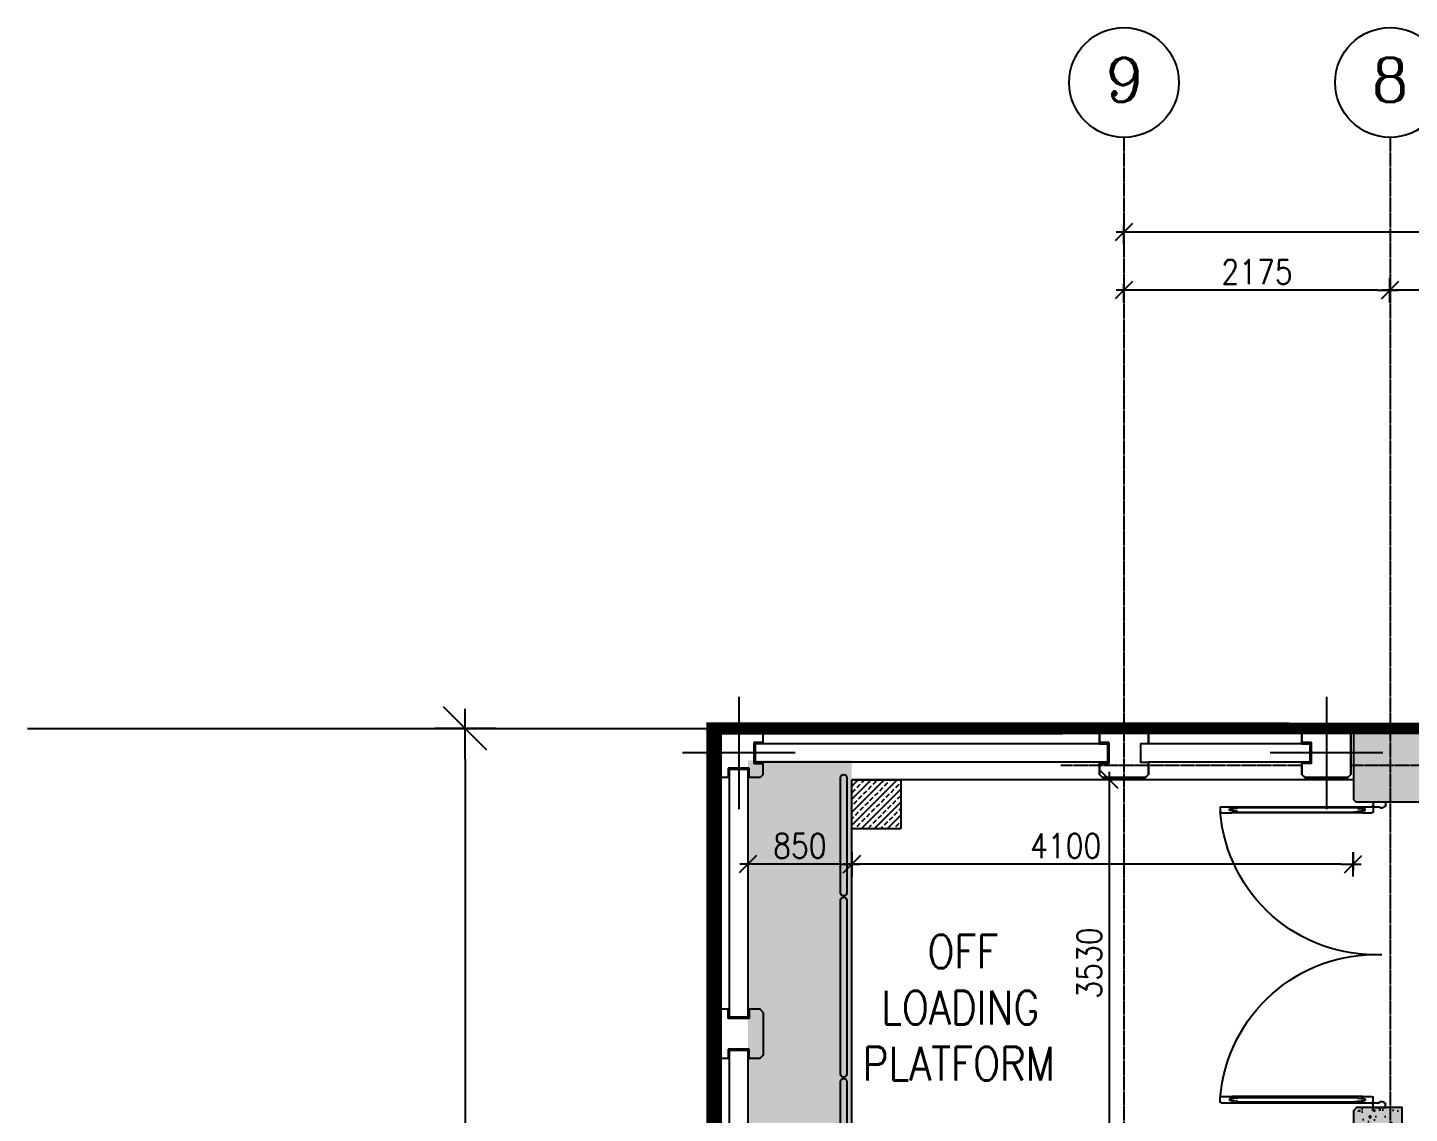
# Model space of a CAD drawing. Header units: metres. Extents: x 841183 to 1048542, y 259326 to 317714.
# Drawn here: x 915086 to 926381, y 308837 to 317714 of the extents above; entities that cross this region are included whole.
import ezdxf
from ezdxf.enums import TextEntityAlignment as Align

# ---------------------------------------------------------------- set-up
doc = ezdxf.new("R2010")
doc.units = ezdxf.units.M
doc.set_wipeout_variables(frame=1)
doc.header["$PDMODE"] = 34
for name, pattern in [('CENTER', [2, 1.25, -0.25, 0.25, -0.25]), ('DASHED2', [0.375, 0.25, -0.125]), ('HIDDEN', [0.375, 0.25, -0.125]), ('HIDDEN2', [0.1875, 0.125, -0.0625]), ('VILLA AXIS$0$CENTER', [2, 1.25, -0.25, 0.25, -0.25])]:
    doc.linetypes.add(name, pattern=pattern)
for name, color, linetype, transparency in [('A-AXIS DIMENSION', 252, 'Continuous', 0.6), ('A-AXIS MARKER', 253, 'Continuous', 0.6), ('A-AXIS TEXT', 252, 'Continuous', 0.6), ('A-DOOR', 252, 'Continuous', 0.6), ('A-HATCH SOLID', 253, 'Continuous', 0.6), ('A-REFLECT DOWN', 252, 'Continuous', 0.6), ('G-HATCH-COL-WALL', 253, 'Continuous', 0.6)]:
    doc.layers.add(name, color=color, linetype=linetype, transparency=transparency)
for name, color, linetype in [('A-AXIS LINE', 253, 'Continuous'), ('A-RAILING', 252, 'Continuous'), ('A-SECT-PATT', 9, 'Continuous'), ('A-STAIRS', 252, 'Continuous'), ('A-WALL', 4, 'Continuous'), ('A-WALL-1', 252, 'Continuous'), ('A-WALL-2', 252, 'Continuous'), ('F-PLOT LIMITS - Zoom', 1, 'Continuous'), ('G-COL', 252, 'Continuous'), ('G-GRID', 252, 'CENTER'), ('INTEC -LVL', 2, 'Continuous'), ('INTEC -TEXT4', 252, 'Continuous'), ('PAMCAD-PROJECTION', 7, 'Continuous'), ('PRE CAST WALL', 252, 'Continuous'), ('REVISION-CLOUD', 9, 'Continuous'), ('TIP - BEAM-CONC', 6, 'Continuous')]:
    doc.layers.add(name, color=color, linetype=linetype)
doc.styles.add('romans', font='romans.shx', dxfattribs={"width": 0.85})
doc.styles.add('VILLA AXIS$0$U SHAPE AXIS$0$AXES$0$COMP', font='complex')
doc.dimstyles.new('DIM-100', dxfattribs={"dimtxt": 200, "dimasz": 100, "dimexe": 50, "dimexo": 75, "dimgap": 50, "dimtad": 1, "dimdec": 0, "dimrnd": 5, "dimzin": 9, "dimdsep": 46, "dimtxsty": 'romans', "dimblk1": 'D-oblique', "dimblk2": 'D-oblique', "dimsah": 1, "dimcen": 100, "dimdle": 100, "dimclrd": 256, "dimclre": 256, "dimclrt": 131, "dimadec": 0, "dimazin": 0, "dimtfac": 1, "dimtdec": 0, "dimtofl": 0, "dimtmove": 2, "dimatfit": 3, "dimldrblk": 'OBLIQUE', "dimfxl": 100, "dimfxlon": 1, "dimtfillclr": 256, "dimtolj": 1, "dimtzin": 0, "dimarcsym": 0})

# ---------------------------------------------------------------- blocks, each defined once
blk = doc.blocks.new('D-oblique')
for p, q in [((0, -1), (0, 1)), ((-0.707, -0.707), (0.707, 0.707)), ((-1, 0), (0.647, 0))]:
    blk.add_line(p, q)
blk = doc.blocks.new('*D284')
at = {"layer": 'A-AXIS DIMENSION', "lineweight": -2, "transparency": 16777216}
for p, q in [((-45335, 300), (-45635, 300)), ((-45435, 50), (-45435, -49450)), ((-45335, -49700), (-45635, -49700))]:
    blk.add_line(p, q, dxfattribs=at)
at = {"layer": 'Defpoints', "color": 0, "transparency": 16777216}
for p in [(-44732, 300), (-45435, -49700), (-44732, -49700)]:
    blk.add_point(p, dxfattribs=at)
at = {"layer": 'A-AXIS DIMENSION', "lineweight": -2, "transparency": 16777216, "xscale": 250, "yscale": 250, "zscale": 250}
for p, rotation in [((-45435, 300), 90), ((-45435, -49700), 270)]:
    blk.add_blockref('D-oblique', p, dxfattribs=dict(at, rotation=rotation))
at = {"layer": 'A-AXIS DIMENSION', "color": 252, "transparency": 16777216, "insert": (-45735, -24700), "char_height": 500, "attachment_point": 5, "rotation": 90, "style": 'romans'}
blk.add_mtext('\\A1;50000', dxfattribs=at)
blk = doc.blocks.new('_OBLIQUE')
at = {"color": 0, "linetype": 'ByBlock'}
blk.add_line((-0.5, -0.5), (0.5, 0.5), dxfattribs=at)
blk = doc.blocks.new('A$C56b1935b')
at = {"color": 252}
for p, q in [((-420, -25, 0), (-395, 0, 0)), ((-420, -25, 0), (-395, 0, 0)), ((-395, 0, 0), (-45, 0, 0)), ((-395, 0, 0), (-45, 0, 0)), ((-45, 0, 0), (-20, -25, 0)), ((-45, 0, 0), (-20, -25, 0)), ((-420, -115, 0), (-420, -25, 0)), ((-420, -115, 0), (-420, -25, 0)), ((-20, -25, 0), (-20, -115, 0)), ((-20, -25, 0), (-20, -115, 0)), ((-345, -115, 0), (-420, -115, 0)), ((-345, -115, 0), (-420, -115, 0)), ((-345, -285, 0), (-345, -115, 0)), ((-345, -285, 0), (-345, -115, 0)), ((-20, -115, 0), (-20, -115, 0)), ((-20, -115, 0), (-20, -285, 0)), ((-20, -115, 0), (-20, -115, 0)), ((-20, -115, 0), (-20, -285, 0)), ((-420, -375, 0), (-420, -285, 0)), ((-420, -285, 0), (-345, -285, 0)), ((-420, -375, 0), (-420, -285, 0)), ((-420, -285, 0), (-345, -285, 0)), ((-20, -285, 0), (-20, -285, 0)), ((-20, -285, 0), (-20, -375, 0)), ((-20, -285, 0), (-20, -285, 0)), ((-20, -285, 0), (-20, -375, 0)), ((-395, -400, 0), (-420, -375, 0)), ((-395, -400, 0), (-420, -375, 0)), ((-45, -400, 0), (-395, -400, 0)), ((-45, -400, 0), (-395, -400, 0)), ((-20, -375, 0), (-45, -400, 0)), ((-20, -375, 0), (-45, -400, 0))]:
    blk.add_line(p, q, dxfattribs=at)
at = {"layer": 'A-WALL', "color": 252}
for p, q in [((-4889, -125, 0), (-4889, -275, 0)), ((-2010, -125, 0), (-4889, -125, 0)), ((-1875, -125, 0), (-1875, -125, 0)), ((-355, -125, 0), (-1675, -125, 0)), ((-2010, -275, 0), (-4889, -275, 0)), ((-1875, -275, 0), (-1875, -275, 0)), ((-355, -275, 0), (-1675, -275, 0))]:
    blk.add_line(p, q, dxfattribs=at)
at = {"layer": 'A-WALL-1', "color": 252}
for p, q in [((-5224, -25, 0), (-5199, 0, 0)), ((-5199, 0, 0), (-4849, 0, 0)), ((-4824, -25, 0), (-4849, 0, 0)), ((-4849, 0, 0), (-4824, -25, 0)), ((-5224, -375, 0), (-5224, -25, 0)), ((-4824, -115, 0), (-4824, -25, 0)), ((-4899, -115, 0), (-4899, -285, 0)), ((-4824, -115, 0), (-4899, -115, 0)), ((-5109, -325, 0), (-5109, -400, 0)), ((-4939, -325, 0), (-5109, -325, 0)), ((-4939, -400, 0), (-4939, -325, 0)), ((-4899, -285, 0), (-4824, -285, 0)), ((-4824, -375, 0), (-4824, -285, 0)), ((-5199, -400, 0), (-5224, -375, 0)), ((-5109, -400, 0), (-5199, -400, 0)), ((-4849, -400, 0), (-4939, -400, 0)), ((-4824, -375, 0), (-4849, -400, 0)), ((-5199, -2296, 0), (-5224, -2321, 0)), ((-5224, -2321, 0), (-5224, -2671, 0)), ((-5109, -2296, 0), (-5199, -2296, 0)), ((-5109, -2371, 0), (-5109, -2296, 0)), ((-4939, -2371, 0), (-5109, -2371, 0)), ((-4849, -2296, 0), (-4939, -2296, 0)), ((-4939, -2296, 0), (-4939, -2371, 0)), ((-4824, -2321, 0), (-4849, -2296, 0)), ((-4824, -2321, 0), (-4824, -2671, 0)), ((-5224, -2671, 0), (-5199, -2696, 0)), ((-5199, -2696, 0), (-5109, -2696, 0)), ((-4939, -2621, 0), (-5109, -2621, 0)), ((-5109, -2621, 0), (-5109, -2696, 0)), ((-4939, -2696, 0), (-4939, -2621, 0)), ((-4939, -2696, 0), (-4849, -2696, 0)), ((-4849, -2696, 0), (-4824, -2671, 0)), ((-4824, -2671, 0), (-4849, -2696, 0))]:
    blk.add_line(p, q, dxfattribs=at)
at = {"layer": 'G-GRID', "color": 252}
for p, q in [((-5024, 260, 0), (-5024, -660, 0)), ((-220, 260, 0), (-220, -660, 0)), ((-220, 260, 0), (-220, -660, 0)), ((-4564, -200, 0), (-5484, -200, 0)), ((240, -200, 0), (-680, -200, 0)), ((240, -200, 0), (-680, -200, 0))]:
    blk.add_line(p, q, dxfattribs=at)
at = {"layer": 'G-HATCH-COL-WALL', "color": 252}
for p, q in [((-2075, -25, 0), (-2050, 0, 0)), ((-2050, 0, 0), (-1700, 0, 0)), ((-1700, 0, 0), (-1675, -25, 0)), ((-2075, -115, 0), (-2075, -25, 0)), ((-1675, -25, 0), (-1675, -115, 0)), ((-2000, -115, 0), (-2075, -115, 0)), ((-2000, -285, 0), (-2000, -115, 0)), ((-1675, -115, 0), (-1675, -115, 0)), ((-1675, -115, 0), (-1675, -125, 0)), ((-2075, -375, 0), (-2075, -285, 0)), ((-2075, -285, 0), (-2000, -285, 0)), ((-1675, -275, 0), (-1675, -285, 0)), ((-1675, -285, 0), (-1675, -285, 0)), ((-1675, -285, 0), (-1675, -375, 0)), ((-2050, -400, 0), (-2075, -375, 0)), ((-1700, -400, 0), (-2050, -400, 0)), ((-1675, -375, 0), (-1700, -400, 0))]:
    blk.add_line(p, q, dxfattribs=at)
at = {"layer": 'PRE CAST WALL', "color": 252}
for p, q in [((-2050, 0, 0), (-2075, -25, 0)), ((-1700, 0, 0), (-2050, 0, 0)), ((-1675, -25, 0), (-1700, 0, 0)), ((-395, 0, 0), (-420, -25, 0)), ((-395, 0, 0), (-420, -25, 0)), ((-45, 0, 0), (-395, 0, 0)), ((-45, 0, 0), (-395, 0, 0)), ((-20, -25, 0), (-45, 0, 0)), ((-20, -25, 0), (-45, 0, 0)), ((-2075, -25, 0), (-2075, -115, 0)), ((-1675, -125, 0), (-1675, -25, 0)), ((-420, -25, 0), (-420, -115, 0)), ((-420, -25, 0), (-420, -115, 0)), ((-20, -375, 0), (-20, -25, 0)), ((-20, -375, 0), (-20, -25, 0)), ((-2075, -115, 0), (-2000, -115, 0)), ((-2075, -125, 0), (-2010, -125, 0)), ((-2010, -125, 0), (-2010, -275, 0)), ((-2000, -115, 0), (-2000, -285, 0)), ((-1675, -125, 0), (-1740, -125, 0)), ((-1740, -125, 0), (-1740, -275, 0)), ((-420, -115, 0), (-345, -115, 0)), ((-420, -115, 0), (-345, -115, 0)), ((-420, -125, 0), (-355, -125, 0)), ((-420, -125, 0), (-355, -125, 0)), ((-355, -125, 0), (-355, -275, 0)), ((-355, -125, 0), (-355, -275, 0)), ((-345, -115, 0), (-345, -285, 0)), ((-345, -115, 0), (-345, -285, 0)), ((-5099, -2361, 0), (-5099, -334, 0)), ((-5099, -334, 0), (-4949, -334, 0)), ((-4949, -334, 0), (-4949, -2361, 0)), ((-2010, -275, 0), (-2075, -275, 0)), ((-2000, -285, 0), (-2075, -285, 0)), ((-2075, -285, 0), (-2075, -375, 0)), ((-1740, -275, 0), (-1675, -275, 0)), ((-1675, -375, 0), (-1675, -275, 0)), ((-355, -275, 0), (-420, -275, 0)), ((-355, -275, 0), (-420, -275, 0)), ((-345, -285, 0), (-420, -285, 0)), ((-420, -285, 0), (-420, -375, 0)), ((-345, -285, 0), (-420, -285, 0)), ((-420, -285, 0), (-420, -375, 0)), ((-2075, -375, 0), (-2050, -400, 0)), ((-2050, -400, 0), (-1700, -400, 0)), ((-1700, -400, 0), (-1675, -375, 0)), ((-420, -375, 0), (-395, -400, 0)), ((-420, -375, 0), (-395, -400, 0)), ((-395, -400, 0), (-45, -400, 0)), ((-395, -400, 0), (-45, -400, 0)), ((-45, -400, 0), (-20, -375, 0)), ((-45, -400, 0), (-20, -375, 0)), ((-4949, -2361, 0), (-5099, -2361, 0)), ((-5099, -4662, 0), (-5099, -2630, 0)), ((-5099, -2630, 0), (-4949, -2630, 0)), ((-4949, -2630, 0), (-4949, -4662, 0))]:
    blk.add_line(p, q, dxfattribs=at)
blk = doc.blocks.new('VILLA AXIS$0$U SHAPE AXIS$0$AXES$0$AXIS-MARK')
at = {"layer": 'A-AXIS MARKER'}
blk.add_circle((0, 0.5), 0.5, dxfattribs=at)
at = {"layer": 'A-AXIS TEXT', "color": 8, "style": 'VILLA AXIS$0$U SHAPE AXIS$0$AXES$0$COMP'}
blk.add_attdef('1', text='', height=0.4, dxfattribs=at).set_placement((0, 0.5), align=Align.MIDDLE)
blk = doc.blocks.new('*D478')
at = {"layer": 'A-AXIS DIMENSION', "lineweight": -2, "transparency": 16777216}
for p, q in [((-38076, 3508), (-38076, 3658)), ((-34175, 3508), (-34175, 3658)), ((-34275, 3608), (-37976, 3608))]:
    blk.add_line(p, q, dxfattribs=at)
at = {"layer": 'Defpoints', "color": 0, "transparency": 16777216}
for p in [(-38076, 3608), (-34175, 3161), (-38076, 3046, 6)]:
    blk.add_point(p, dxfattribs=at)
at = {"layer": 'A-AXIS DIMENSION', "lineweight": -2, "transparency": 16777216, "xscale": 100, "yscale": 100, "zscale": 100, "rotation": 180}
blk.add_blockref('D-oblique', (-38076, 3608), dxfattribs=at)
at = {"layer": 'A-AXIS DIMENSION', "lineweight": -2, "transparency": 16777216, "xscale": 100, "yscale": 100, "zscale": 100}
blk.add_blockref('D-oblique', (-34175, 3608), dxfattribs=at)
at = {"layer": 'A-AXIS DIMENSION', "color": 252, "transparency": 16777216, "insert": (-36125, 3758), "char_height": 200, "attachment_point": 5, "style": 'romans'}
blk.add_mtext('\\A1;3900', dxfattribs=at)
blk = doc.blocks.new('*D479')
at = {"layer": 'A-AXIS DIMENSION', "lineweight": -2, "transparency": 16777216}
for p, q in [((-40251, 3508), (-40251, 3658)), ((-38076, 3508), (-38076, 3658)), ((-38176, 3608), (-40151, 3608))]:
    blk.add_line(p, q, dxfattribs=at)
at = {"layer": 'Defpoints', "color": 0, "transparency": 16777216}
for p in [(-40251, 3608), (-38076, 3161), (-40251, 3043, 11)]:
    blk.add_point(p, dxfattribs=at)
at = {"layer": 'A-AXIS DIMENSION', "lineweight": -2, "transparency": 16777216, "xscale": 100, "yscale": 100, "zscale": 100, "rotation": 180}
blk.add_blockref('D-oblique', (-40251, 3608), dxfattribs=at)
at = {"layer": 'A-AXIS DIMENSION', "lineweight": -2, "transparency": 16777216, "xscale": 100, "yscale": 100, "zscale": 100}
blk.add_blockref('D-oblique', (-38076, 3608), dxfattribs=at)
at = {"layer": 'A-AXIS DIMENSION', "color": 252, "transparency": 16777216, "insert": (-39163, 3758), "char_height": 200, "attachment_point": 5, "style": 'romans'}
blk.add_mtext('\\A1;2175', dxfattribs=at)
blk = doc.blocks.new('*D487')
at = {"layer": 'A-AXIS DIMENSION', "lineweight": -2, "transparency": 16777216}
for p, q in [((-40251, 3984), (-40251, 4133)), ((-300, 4083), (-40151, 4083)), ((-200, 3984), (-200, 4133))]:
    blk.add_line(p, q, dxfattribs=at)
at = {"layer": 'Defpoints', "color": 0, "transparency": 16777216}
for p in [(-40251, 4083), (-200, 3653, -55), (-40251, 3331, -53)]:
    blk.add_point(p, dxfattribs=at)
at = {"layer": 'A-AXIS DIMENSION', "lineweight": -2, "transparency": 16777216, "xscale": 100, "yscale": 100, "zscale": 100, "rotation": 180}
blk.add_blockref('D-oblique', (-40251, 4083), dxfattribs=at)
at = {"layer": 'A-AXIS DIMENSION', "lineweight": -2, "transparency": 16777216, "xscale": 100, "yscale": 100, "zscale": 100}
blk.add_blockref('D-oblique', (-200, 4083), dxfattribs=at)
at = {"layer": 'A-AXIS DIMENSION', "color": 252, "transparency": 16777216, "insert": (-21011, 4233), "char_height": 200, "attachment_point": 5, "style": 'romans'}
blk.add_mtext('\\A1;40050', dxfattribs=at)
blk = doc.blocks.new('DOOR(200-2)')
for p, q in [((0.04, 1.34), (0.04, 1.255)), ((0.04, 1.255), (0.04, 0.185)), ((0.043, 1.255), (0.04, 1.255)), ((0.05, 1.35), (0.08, 1.35)), ((0.054, 1.214), (0.058, 1.265)), ((0.056, 1.246), (0.058, 1.275)), ((0.072, 1.275), (0.058, 1.275)), ((0.072, 1.265), (0.058, 1.265)), ((0.074, 1.246), (0.072, 1.275)), ((0.076, 1.214), (0.072, 1.265)), ((0.087, 1.255), (0.09, 1.255)), ((0.09, 1.34), (0.09, 1.255)), ((0.09, 0.185), (0.09, 1.255)), ((2.41, 1.34), (2.41, 1.255)), ((2.41, 0.185), (2.41, 1.255)), ((2.413, 1.255), (2.41, 1.255)), ((2.45, 1.35), (2.42, 1.35)), ((2.424, 1.214), (2.428, 1.265)), ((2.426, 1.246), (2.428, 1.275)), ((2.428, 1.275), (2.442, 1.275)), ((2.428, 1.265), (2.442, 1.265)), ((2.444, 1.246), (2.442, 1.275)), ((2.446, 1.214), (2.442, 1.265)), ((2.457, 1.255), (2.46, 1.255)), ((2.46, 1.34), (2.46, 1.255)), ((2.46, 1.255), (2.46, 0.185)), ((0.048, 1.207), (0.046, 1.207)), ((0.046, 1.207), (0.046, 0.233)), ((0.082, 1.207), (0.084, 1.207)), ((0.084, 1.207), (0.084, 0.233)), ((2.418, 1.207), (2.416, 1.207)), ((2.416, 1.207), (2.416, 0.233)), ((2.452, 1.207), (2.454, 1.207)), ((2.454, 1.207), (2.454, 0.233)), ((0.046, 0.233), (0.046, 0.259)), ((0.048, 0.233), (0.046, 0.233)), ((0.054, 0.227), (0.058, 0.175)), ((0.076, 0.227), (0.072, 0.175)), ((0.082, 0.233), (0.084, 0.233)), ((0.084, 0.233), (0.084, 0.259)), ((2.416, 0.233), (2.416, 0.259)), ((2.418, 0.233), (2.416, 0.233)), ((2.424, 0.227), (2.428, 0.175)), ((2.446, 0.227), (2.442, 0.175)), ((2.452, 0.233), (2.454, 0.233)), ((2.454, 0.233), (2.454, 0.259)), ((0.043, 0.185), (0.04, 0.185)), ((0.04, 0.185), (0.04, 0.11)), ((0.056, 0.195), (0.058, 0.165)), ((0.072, 0.175), (0.058, 0.175)), ((0.072, 0.165), (0.058, 0.165)), ((0.074, 0.195), (0.072, 0.165)), ((0.087, 0.185), (0.09, 0.185)), ((0.09, 0.185), (0.09, 0.11)), ((2.413, 0.185), (2.41, 0.185)), ((2.41, 0.185), (2.41, 0.11)), ((2.426, 0.195), (2.428, 0.165)), ((2.428, 0.175), (2.442, 0.175)), ((2.428, 0.165), (2.442, 0.165)), ((2.444, 0.195), (2.442, 0.165)), ((2.457, 0.185), (2.46, 0.185)), ((2.46, 0.185), (2.46, 0.11)), ((0, 0.1), (0.03, 0.1)), ((0, 0.1), (0, 0)), ((0.027, 0.102), (0.027, 0.101)), ((0.028, 0.103), (0.036, 0.103)), ((0.028, 0.1), (0.037, 0.1)), ((0.033, 0.103), (0.035, 0.103)), ((0.036, 0.103), (0.035, 0.103)), ((0.037, 0.112), (0.037, 0.104)), ((0.037, 0.105), (0.037, 0.104)), ((0.042, 0.103), (0.037, 0.103)), ((0.037, 0.103), (0.037, 0.098)), ((0.038, 0.113), (0.039, 0.113)), ((0.04, 0.112), (0.04, 0.103)), ((0.04, 0.09), (0.04, 0.05)), ((0.04, 0.05), (0.04, 0.05)), ((0.04, 0.013), (0.04, 0.01)), ((0.05, 0.1), (0.08, 0.1)), ((0.05, 0.04), (0.05, 0.023)), ((2.45, 0.1), (2.42, 0.1)), ((2.45, 0.04), (2.45, 0.023)), ((2.458, 0.103), (2.463, 0.103)), ((2.46, 0.112), (2.46, 0.103)), ((2.46, 0.09), (2.46, 0.05)), ((2.46, 0.05), (2.46, 0.05)), ((2.46, 0.013), (2.46, 0.01)), ((2.462, 0.113), (2.461, 0.113)), ((2.463, 0.112), (2.463, 0.104)), ((2.463, 0.105), (2.463, 0.104)), ((2.463, 0.103), (2.463, 0.098)), ((2.472, 0.1), (2.463, 0.1)), ((2.472, 0.103), (2.464, 0.103)), ((2.464, 0.103), (2.465, 0.103)), ((2.467, 0.103), (2.465, 0.103)), ((2.5, 0.1), (2.47, 0.1)), ((2.473, 0.102), (2.473, 0.101)), ((2.5, 0.1), (2.5, 0)), ((0, 0), (0.03, 0)), ((2.5, 0), (2.47, 0))]:
    blk.add_line(p, q)
for centre, radius in [((0.037, 0.103), 0.00367), ((0.037, 0.103), 0.00201), ((2.463, 0.103), 0.00367), ((2.463, 0.103), 0.00201)]:
    blk.add_circle(centre, radius)
for centre, radius, start, end in [((0.05, 1.34), 0.01, 90, 180), ((0.053, 1.255), 0.01, 180, 286.6378), ((0.077, 1.255), 0.01, 253.3622, 0), ((0.08, 1.34), 0.01, 0, 90), ((-0.021, 0.082), 1.272, 357.6469, 85.4507), ((2.521, 0.082), 1.272, 94.5493, 182.3531), ((2.42, 1.34), 0.01, 90, 180), ((2.423, 1.255), 0.01, 180, 286.6378), ((2.447, 1.255), 0.01, 253.3622, 0), ((2.45, 1.34), 0.01, 360, 90), ((0.054, 1.207), 0.00659, 89.3814, 180.0004), ((0.076, 1.207), 0.00659, 359.9999, 90.6186), ((2.424, 1.207), 0.00659, 89.3814, 180.0001), ((2.446, 1.207), 0.00659, 359.9996, 90.6186), ((0.054, 0.233), 0.00659, 179.9996, 270.6186), ((0.076, 0.233), 0.00659, 269.3814, 0.0001), ((2.424, 0.233), 0.00659, 179.9999, 270.6186), ((2.446, 0.233), 0.00659, 269.3814, 0.0004), ((0.053, 0.185), 0.01, 73.3622, 180), ((0.077, 0.185), 0.01, 0, 106.6378), ((2.423, 0.185), 0.01, 73.3622, 180), ((2.447, 0.185), 0.01, 0, 106.6378), ((0.028, 0.102), 0.001, 90, 180), ((0.028, 0.101), 0.001, 180, 270), ((0.03, 0.09), 0.01, 0, 90), ((0.03, 0.01), 0.01, 270, 0), ((0.036, 0.104), 0.001, 270, 0), ((0.038, 0.112), 0.001, 90, 180), ((0.037, 0.103), 0.0025, 270, 0), ((0.039, 0.112), 0.001, 0, 90), ((0.05, 0.11), 0.01, 180, 270), ((0.04, 0.04), 0.01, 0, 90), ((0.04, 0.023), 0.01, 270, 0), ((0.08, 0.11), 0.01, 270, 0), ((2.42, 0.11), 0.01, 180, 270), ((2.45, 0.11), 0.01, 270, 0), ((2.46, 0.04), 0.01, 90, 180), ((2.46, 0.023), 0.01, 180, 270), ((2.461, 0.112), 0.001, 90, 180), ((2.463, 0.103), 0.0025, 180, 270), ((2.47, 0.09), 0.01, 90, 180), ((2.47, 0.01), 0.01, 180, 270), ((2.462, 0.112), 0.001, 0, 90), ((2.464, 0.104), 0.001, 180, 270), ((2.472, 0.102), 0.001, 0, 90), ((2.472, 0.101), 0.001, 270, 0)]:
    blk.add_arc(centre, radius, start, end)
blk = doc.blocks.new('*D453')
at = {"layer": 'A-AXIS DIMENSION', "lineweight": -2, "transparency": 16777216}
for p, q in [((-43325, -988), (-43325, -1135)), ((-42476, -988), (-42476, -1135)), ((-42576, -1085), (-43225, -1085))]:
    blk.add_line(p, q, dxfattribs=at)
at = {"layer": 'Defpoints', "color": 0, "transparency": 16777216}
for p in [(-43325, -799, -68), (-42476, -822, -68), (-43325, -1085)]:
    blk.add_point(p, dxfattribs=at)
at = {"layer": 'A-AXIS DIMENSION', "lineweight": -2, "transparency": 16777216, "xscale": 100, "yscale": 100, "zscale": 100, "rotation": 180}
blk.add_blockref('D-oblique', (-43325, -1085), dxfattribs=at)
at = {"layer": 'A-AXIS DIMENSION', "lineweight": -2, "transparency": 16777216, "xscale": 100, "yscale": 100, "zscale": 100}
blk.add_blockref('D-oblique', (-42476, -1085), dxfattribs=at)
at = {"layer": 'A-AXIS DIMENSION', "color": 252, "transparency": 16777216, "insert": (-42900, -935), "char_height": 200, "attachment_point": 5, "style": 'romans'}
blk.add_mtext('\\A1;850', dxfattribs=at)
blk = doc.blocks.new('*D467')
at = {"layer": 'A-AXIS DIMENSION', "lineweight": -2, "transparency": 16777216}
for p, q in [((-38376, -986), (-38376, -1135)), ((-42476, -1064), (-42476, -1035)), ((-38476, -1085), (-42376, -1085))]:
    blk.add_line(p, q, dxfattribs=at)
at = {"layer": 'Defpoints', "color": 0, "transparency": 16777216}
for p in [(-38376, -555, -68), (-42476, -1085, -68), (-42476, -1085)]:
    blk.add_point(p, dxfattribs=at)
at = {"layer": 'A-AXIS DIMENSION', "lineweight": -2, "transparency": 16777216, "xscale": 100, "yscale": 100, "zscale": 100, "rotation": 180}
blk.add_blockref('D-oblique', (-42476, -1085), dxfattribs=at)
at = {"layer": 'A-AXIS DIMENSION', "lineweight": -2, "transparency": 16777216, "xscale": 100, "yscale": 100, "zscale": 100}
blk.add_blockref('D-oblique', (-38376, -1085), dxfattribs=at)
at = {"layer": 'A-AXIS DIMENSION', "color": 252, "transparency": 16777216, "insert": (-40727, -935), "char_height": 200, "attachment_point": 5, "style": 'romans'}
blk.add_mtext('\\A1;4100', dxfattribs=at)
blk = doc.blocks.new('*D468')
at = {"layer": 'A-AXIS DIMENSION', "lineweight": -2, "transparency": 16777216}
for p, q in [((-40270, -395), (-40419, -395)), ((-40369, -3825), (-40369, -495)), ((-40272, -3925), (-40419, -3925))]:
    blk.add_line(p, q, dxfattribs=at)
at = {"layer": 'Defpoints', "color": 0, "transparency": 16777216}
for p in [(-40369, -395), (-39903, -395, -68), (-40051, -3925, -68)]:
    blk.add_point(p, dxfattribs=at)
at = {"layer": 'A-AXIS DIMENSION', "lineweight": -2, "transparency": 16777216, "xscale": 100, "yscale": 100, "zscale": 100}
for p, rotation in [((-40369, -395), 90), ((-40369, -3925), 270)]:
    blk.add_blockref('D-oblique', p, dxfattribs=dict(at, rotation=rotation))
at = {"layer": 'A-AXIS DIMENSION', "color": 252, "transparency": 16777216, "insert": (-40534, -1893), "char_height": 200, "attachment_point": 5, "rotation": 90, "style": 'romans'}
blk.add_mtext('\\A1;3530', dxfattribs=at)
blk = doc.blocks.new('StfGB')
at = {"layer": 'A-HATCH SOLID'}
blk.add_hatch(color=256, dxfattribs=at).paths.add_polyline_path([(-100, -187.5), (100, -187.5), (100, 187.5), (75, 212.5), (-75, 212.5), (-100, 187.5)])
at = {"layer": 'A-SECT-PATT'}
h = blk.add_hatch(dxfattribs=at)
h.set_pattern_fill('AR-CONC', color=8, style=0)
h.paths.add_polyline_path([(-100, -187.5), (100, -187.5), (100, 187.5), (75, 212.5), (-75, 212.5), (-100, 187.5)])
at = {"layer": 'A-WALL-2'}
blk.add_lwpolyline([(-100, -187.5), (100, -187.5), (100, 187.5), (75, 212.5), (-75, 212.5), (-100, 187.5)], close=True, dxfattribs=at)
blk = doc.blocks.new('COLUMN-C2')
at = {"layer": 'A-WALL-1', "color": 252}
for p, q in [((923039, 155447), (923064, 155472)), ((923039, 155447), (923039, 155357)), ((923064, 155472), (923154, 155472)), ((923154, 155472), (923154, 155397)), ((923324, 155472), (923414, 155472)), ((923324, 155397), (923324, 155472)), ((923414, 155472), (923439, 155447)), ((923439, 155447), (923439, 155097)), ((923114, 155357), (923039, 155357)), ((923114, 155187), (923114, 155357)), ((923154, 155397), (923324, 155397)), ((923039, 155187), (923114, 155187)), ((923039, 155187), (923039, 155097)), ((923039, 155097), (923064, 155072)), ((923064, 155072), (923039, 155097)), ((923439, 155097), (923414, 155072)), ((923414, 155072), (923064, 155072))]:
    blk.add_line(p, q, dxfattribs=at)
at = {"layer": 'G-GRID', "color": 252}
for p, q in [((923239, 154812, 0), (923239, 155732, 0)), ((922779, 155272, 0), (923699, 155272, 0))]:
    blk.add_line(p, q, dxfattribs=at)
blk = doc.blocks.new('COLUMN-C1')
at = {"layer": 'A-WALL-1', "color": 252}
for p, q in [((923039, 204444, -68), (923064, 204469, -68)), ((923039, 204444, -68), (923039, 204094, -68)), ((923064, 204469, -68), (923154, 204469, -68)), ((923154, 204469, -68), (923154, 204394, -68)), ((923324, 204394, -68), (923324, 204469, -68)), ((923324, 204469, -68), (923414, 204469, -68)), ((923414, 204469, -68), (923439, 204444, -68)), ((923439, 204444, -68), (923439, 204094, -68)), ((923154, 204394, -68), (923324, 204394, -68)), ((923064, 204069, -68), (923039, 204094, -68)), ((923039, 204094, -68), (923064, 204069, -68)), ((923154, 204069, -68), (923154, 204144, -68)), ((923154, 204144, -68), (923324, 204144, -68)), ((923324, 204144, -68), (923324, 204069, -68)), ((923439, 204094, -68), (923414, 204069, -68)), ((923154, 204069, -68), (923064, 204069, -68)), ((923414, 204069, -68), (923324, 204069, -68))]:
    blk.add_line(p, q, dxfattribs=at)
blk = doc.blocks.new('A$Caea4c824')
at = {"layer": 'A-WALL', "color": 252}
blk.add_line((595, 32725, -68), (595, 32575, -68), dxfattribs=at)
at = {"layer": 'A-WALL', "color": 252, "elevation": -68}
for points in [[(3474, 32725), (595, 32725)], [(3609, 32725), (3609, 32725)], [(3474, 32575), (595, 32575)], [(3609, 32575), (3609, 32575)]]:
    blk.add_lwpolyline(points, dxfattribs=at)
at = {"layer": 'A-WALL-1', "color": 252, "elevation": -68}
for points in [[(3809, 32725), (3809, 32825), (3784, 32850), (3434, 32850), (3409, 32825), (3409, 32735), (3484, 32735), (3484, 32565), (3409, 32565), (3409, 32475), (3434, 32450), (3784, 32450), (3809, 32475), (3809, 32575)], [(3409, 32725), (3474, 32725), (3474, 32575), (3409, 32575)], [(3809, 32725), (3744, 32725), (3744, 32575), (3809, 32575)], [(5064, 32725), (5129, 32725), (5129, 32575), (5064, 32575)]]:
    blk.add_lwpolyline(points, dxfattribs=at)
at = {"layer": 'G-HATCH-COL-WALL', "color": 252}
for p, q in [((3409, 32825, -68), (3434, 32850, -68)), ((3409, 32735, -68), (3409, 32825, -68)), ((3434, 32850, -68), (3784, 32850, -68)), ((3784, 32850, -68), (3809, 32825, -68)), ((3809, 32825, -68), (3809, 32735, -68)), ((3484, 32735, -68), (3409, 32735, -68)), ((3484, 32565, -68), (3484, 32735, -68)), ((3809, 32735, -68), (3809, 32735, -68)), ((3809, 32735, -68), (3809, 32725, -68)), ((3409, 32475, -68), (3409, 32565, -68)), ((3409, 32565, -68), (3484, 32565, -68)), ((3809, 32575, -68), (3809, 32565, -68)), ((3809, 32565, -68), (3809, 32565, -68)), ((3809, 32565, -68), (3809, 32475, -68)), ((3434, 32450, -68), (3409, 32475, -68)), ((3784, 32450, -68), (3434, 32450, -68)), ((3809, 32475, -68), (3784, 32450, -68))]:
    blk.add_line(p, q, dxfattribs=at)
at = {"layer": 'PRE CAST WALL', "color": 252, "elevation": -68}
for points in [[(385, 30489), (385, 32517), (535, 32517), (535, 30489)], [(385, 28188), (385, 30221), (535, 30221), (535, 28188)]]:
    blk.add_lwpolyline(points, close=True, dxfattribs=at)
at = {"layer": 'A-AXIS DIMENSION', "color": 252, "rotation": 180}
blk.add_blockref('COLUMN-C2', (923699, 187922, -68), dxfattribs=at)
at = {"layer": 'A-AXIS DIMENSION', "color": 252, "xscale": -1}
blk.add_blockref('COLUMN-C1', (923699, -173915), dxfattribs=at)
at = {"color": 252}
blk.add_wipeout([(5089, 32450), (5064, 32475), (5064, 32565), (5139, 32565), (5139, 32735), (5064, 32735), (5064, 32825), (5089, 32850), (5439, 32850), (5464, 32825), (5464, 32735), (5464, 32735), (5464, 32565), (5464, 32565), (5464, 32475), (5439, 32450)], dxfattribs=at).translate(0, 0, -68).dxf.layer = 'A-WALL-1'
at = {"layer": 'A-WALL-1', "color": 252, "elevation": -68}
blk.add_lwpolyline([(5089, 32850), (5064, 32825), (5064, 32735), (5139, 32735), (5139, 32565), (5064, 32565), (5064, 32475), (5089, 32450), (5439, 32450), (5464, 32475), (5464, 32825), (5439, 32850)], close=True, dxfattribs=at)
blk.add_lwpolyline([(5064, 32725), (5129, 32725), (5129, 32575), (5064, 32575)], dxfattribs=at)
at = {"layer": 'G-GRID', "color": 252}
for p, q in [((5264, 33110, -68), (5264, 32190, -68)), ((5724, 32650, -68), (4804, 32650, -68))]:
    blk.add_line(p, q, dxfattribs=at)
at = {"color": 252}
blk.add_wipeout([(5089, 32450), (5064, 32475), (5064, 32565), (5139, 32565), (5139, 32735), (5064, 32735), (5064, 32825), (5089, 32850), (5439, 32850), (5464, 32825), (5464, 32735), (5464, 32735), (5464, 32565), (5464, 32565), (5464, 32475), (5439, 32450)], dxfattribs=at).translate(0, 0, -68).dxf.layer = 'A-WALL-1'
at = {"layer": 'A-WALL', "color": 252, "elevation": -68}
for points in [[(5129, 32725), (3809, 32725)], [(5129, 32575), (3809, 32575)]]:
    blk.add_lwpolyline(points, dxfattribs=at)
at = {"layer": 'A-WALL-1', "color": 252, "elevation": -68}
blk.add_lwpolyline([(5089, 32850), (5064, 32825), (5064, 32735), (5139, 32735), (5139, 32565), (5064, 32565), (5064, 32475), (5089, 32450), (5439, 32450), (5464, 32475), (5464, 32825), (5439, 32850)], close=True, dxfattribs=at)
at = {"layer": 'G-GRID', "color": 252}
for p, q in [((5264, 33110, -68), (5264, 32190, -68)), ((5724, 32650, -68), (4804, 32650, -68))]:
    blk.add_line(p, q, dxfattribs=at)
blk = doc.blocks.new('A$C10b3fa2f')
at = {"layer": 'F-PLOT LIMITS - Zoom', "color": 252, "linetype": 'HIDDEN2', "ltscale": 2500, "elevation": 74}
blk.add_lwpolyline([(-43400, 300, 100, 75, 0), (6600, 300, 128.5, 128.5, 0), (6600.1, -49700, 128.5, 128.5, 0), (-43400, -49700, 128.5, 128.5, 0)], format="xyseb", close=True, dxfattribs=at)
at = {"layer": 'INTEC -LVL', "color": 252, "linetype": 'HIDDEN', "ltscale": 5}
blk.add_line((-49012.3, 300, 74), (-38175.6, 300, 6), dxfattribs=at)
at = {"layer": 'A-AXIS DIMENSION', "color": 252}
dim = blk.add_linear_dim(base=(-45434.8, -49700, 74), p1=(-44732, 300, 74), p2=(-44732, -49700, 74), angle=90, dimstyle='DIM-100', override={"dimtxt": 500, "dimasz": 250, "dimexe": 200, "dimexo": 200, "dimrnd": 100, "dimdle": 200, "dimclrt": 252}, dxfattribs=at)
dim.commit()
dim.dimension.update_dxf_attribs({"geometry": '*D284', "text_midpoint": (-45734.8, -24700, 74)})
blk.add_blockref('A$C56b1935b', (-38175.6, 300, 6), dxfattribs=at)
at = {"layer": 'A-REFLECT DOWN'}
h = blk.add_hatch(dxfattribs=at)
h.set_pattern_fill('AR-HBONE', color=256, scale=75, style=0)
h.set_pattern_definition([(45, (-872853.3, -501345.44), (0, 424.26407), [900, -300]), (135, (-872641.16, -501133.3), (3e-14, 424.26407), [900, -300])])
h.paths.add_polyline_path([(-40951.9, -7637.1), (-40445.1, -7637.1), (-40278.2, -7926.1), (-40445.1, -8215.1), (-40951.9, -8215.1), (-41118.8, -7926.1)])
edge = h.paths.add_edge_path()
edge.add_line((-40250.6, -6912.7), (-42275.6, -6912.7))
edge.add_line((-42275.6, -6912.7), (-42275.6, -105.8))
edge.add_line((-42275.6, -105.8), (-42275.6, 38.9))
edge.add_line((-42275.6, 38.9), (-43125, 38.9))
edge.add_line((-43125, 38.9), (-43125, -30517.1))
edge.add_line((-43125, -30517.1), (-43000, -30517.1))
edge.add_line((-43000, -30517.1), (-43000, -32386.1))
edge.add_line((-43000, -32386.1), (-6450, -32386.1))
edge.add_arc((-6450, -25886.1), 6500, 270, 360)
edge.add_line((50, -25886.1), (50, -22117.5))
edge.add_line((50, -22117.5), (-3025.4, -22117.5))
edge.add_line((-3025.4, -22117.5), (-3025.4, -31367.5))
edge.add_line((-3025.4, -31367.5), (-37875.6, -31367.3))
edge.add_line((-37875.6, -31367.3), (-37875.6, -22117.5))
edge.add_line((-37875.6, -22117.5), (-40250.6, -22117.5))
edge.add_line((-40250.6, -22117.5), (-40250.6, -6912.7))
blk = doc.blocks.new('A$Cef9c9996')
at = {"layer": 'A-REFLECT DOWN'}
h = blk.add_hatch(dxfattribs=at)
h.set_pattern_fill('AR-HBONE', color=256, scale=75, style=0)
h.set_pattern_definition([(45, (-873053.33, -501634.64), (0, 424.26407), [900, -300]), (135, (-872841.2, -501422.5), (3e-14, 424.26407), [900, -300])])
h.paths.add_polyline_path([(-41151.96082, -7926.32103), (-40645.1139, -7926.32103), (-40478.26212, -8215.31679), (-40645.1139, -8504.31255), (-41151.96082, -8504.31255), (-41318.8126, -8215.31679)])
edge = h.paths.add_edge_path()
edge.add_line((-40450.61533, -7201.94287), (-42475.61533, -7201.94287))
edge.add_line((-42475.61533, -7201.94287), (-42475.61533, -394.99875))
edge.add_line((-42475.61533, -394.99875), (-42475.61533, -250.33845))
edge.add_line((-42475.61533, -250.33845), (-43325.04045, -250.33845))
edge.add_line((-43325.04045, -250.33845), (-43325.03899, -30806.27827))
edge.add_line((-43325.03899, -30806.27827), (-43200.04115, -30806.27827))
edge.add_line((-43200.04115, -30806.27827), (-43200.04115, -32675.32518))
edge.add_line((-43200.04115, -32675.32518), (-6650.05266, -32675.32518))
edge.add_arc((-6650.05266, -26175.32518), 6500, 270, 360)
edge.add_line((-150.05266, -26175.32518), (-150.05266, -22406.69091))
edge.add_line((-150.05266, -22406.69091), (-3225.46308, -22406.69091))
edge.add_line((-3225.46308, -22406.69091), (-3225.46308, -31656.6906))
edge.add_line((-3225.46308, -31656.6906), (-38075.61537, -31656.47599))
edge.add_line((-38075.61537, -31656.47599), (-38075.61537, -22406.6906))
edge.add_line((-38075.61537, -22406.6906), (-40450.61533, -22406.6906))
edge.add_line((-40450.61533, -22406.6906), (-40450.61533, -7201.94287))
at = {"layer": 'G-HATCH-COL-WALL'}
h = blk.add_hatch(color=256, dxfattribs=at)
h.dxf.hatch_style = 1
h.paths.add_polyline_path([(-37775.61537, 25.00125), (-38375.61537, 25.00125), (-38375.61537, -554.99875), (-38355.61537, -574.99875), (-37795.61537, -574.99875), (-37775.61537, -554.99875)])
h = blk.add_hatch(dxfattribs=at)
h.set_pattern_fill('ANSI33', color=256, scale=300)
h.set_pattern_definition([(45, (-976503.666, -304264.904), (-53.0330086, 53.0330086), []), (45, (-976450.63, -304264.904), (-53.0330086, 53.0330086), [37.5, -18.75])])
h.paths.add_polyline_path([(-42075.61533, -394.99875), (-42475.61533, -394.99875), (-42475.61533, -594.99875), (-42075.61533, -594.99875)])
h.paths.add_polyline_path([(-42075.61533, -594.99875), (-42475.61533, -594.99875), (-42475.61533, -794.99875), (-42075.61533, -794.99875)])
at = {"layer": 'A-AXIS LINE', "linetype": 'VILLA AXIS$0$CENTER', "ltscale": 4}
for p, q in [((-40250.61533, 4858.12244, 0.00009), (-40250.61533, -22453.28214, 0.00009)), ((-38075.61537, 4858.12244, 0.00009), (-38075.61537, -22456.13794, -5.9642)), ((-40765.74437, -274.99875, 0.00005), (8014.64756, -274.99875, 113.58101))]:
    blk.add_line(p, q, dxfattribs=at)
at = {"layer": 'A-RAILING', "elevation": 18.04066}
for points in [[(-42566.45347, -1319.5414), (-42566.45347, -375.78956, -0.9997598187), (-42516.45347, -375.77755), (-42516.45347, -1319.5414, -1.0000000001)], [(-42566.45347, -2801.38822), (-42566.45347, -1379.5414, -0.9997598187), (-42516.45347, -1379.52939), (-42516.45347, -2801.38822, -1.0000000001)], [(-42566.45347, -4283.23504), (-42566.45347, -2861.38822, -0.9997598187), (-42516.45347, -2861.37621), (-42516.45347, -4283.23504, -1.0000000001)]]:
    blk.add_lwpolyline(points, format="xyb", close=True, dxfattribs=at)
at = {"layer": 'A-STAIRS', "elevation": -20.13038}
for points in [[(-38375.61537, -394.99875), (-42475.61533, -394.99875)], [(-42475.61533, -7201.94287), (-42475.61533, -394.99875)]]:
    blk.add_lwpolyline(points, dxfattribs=at)
at = {"layer": 'G-COL', "elevation": -20.13038}
blk.add_lwpolyline([(-37775.61537, 25.00125), (-38375.61537, 25.00125), (-38375.61537, -554.99875), (-38355.61537, -574.99875), (-37795.61537, -574.99875), (-37775.61537, -554.99875)], close=True, dxfattribs=at)
at = {"layer": 'G-COL', "linetype": 'HIDDEN', "ltscale": 5, "elevation": -20.13038}
blk.add_lwpolyline([(-42075.61533, -794.99875), (-42475.61533, -794.99875), (-42475.61533, -394.99875), (-42075.61533, -394.99875), (-42075.61533, -794.99875)], dxfattribs=at)
at = {"layer": 'A-AXIS TEXT'}
ref = blk.add_blockref('VILLA AXIS$0$U SHAPE AXIS$0$AXES$0$AXIS-MARK', (-40250.61533, 4858.12244, -68.05325), dxfattribs=dict(at, xscale=897.0721255241026, yscale=897.0721255241026, zscale=897.0721255241026))
ref.add_attrib('1', '9', dxfattribs={"height": 360, "style": 'VILLA AXIS$0$U SHAPE AXIS$0$AXES$0$COMP'}).set_placement((-40250.61533, 5328.72073, -68.05325), align=Align.MIDDLE)
ref = blk.add_blockref('VILLA AXIS$0$U SHAPE AXIS$0$AXES$0$AXIS-MARK', (-38075.61537, 4858.12244, 0.00009), dxfattribs=dict(at, xscale=897.0721255241026, yscale=897.0721255241026, zscale=897.0721255241026))
ref.add_attrib('1', '8', dxfattribs={"height": 360, "style": 'VILLA AXIS$0$U SHAPE AXIS$0$AXES$0$COMP'}).set_placement((-38075.61537, 5328.72073, 0.00009), align=Align.MIDDLE)
at = {"layer": 'A-DOOR', "linetype": 'DASHED2', "xscale": -1000.000000000004, "yscale": 1000.000000000004, "zscale": 1000.000000000004, "rotation": 90}
blk.add_blockref('DOOR(200-2)', (-38113.11537, -574.99875, -20.13038), dxfattribs=at)
at = {"layer": 'TIP - BEAM-CONC', "color": 1, "linetype": 'DASHED2', "rotation": 89.99999999999993}
blk.add_blockref('StfGB', (-38163.11537, -3174.99875, -20.13038), dxfattribs=at)
at = {"layer": 'INTEC -TEXT4', "insert": (-42631.68748, -1660.92784, 47.92295), "char_height": 275, "width": 2150.3690476, "attachment_point": 1, "style": 'romans'}
blk.add_mtext('\\pi774.64881;OFF \\P\\pi396.19643;LOADING\\P\\pi245.92857;PLATFORM', dxfattribs=at)
at = {"layer": 'A-AXIS DIMENSION'}
for base, p1, p2, picture, middle in [((-40250.61533, 4083.39542, 53.36061), (-200.03281, 3652.65086, -1.36147), (-40250.61533, 3331.14187, 0.00179), '*D487', (-21011.09869, 4233.39542, 53.36061)), ((-42475.61533, -1084.7627, 47.92296), (-38375.61537, -554.99875, -20.13038), (-42475.61533, -1084.7627, -20.13038), '*D467', (-40727.32716, -934.7627, 47.92296))]:
    dim = blk.add_linear_dim(base=base, p1=p1, p2=p2, dimstyle='DIM-100', override={"dimclrt": 252}, dxfattribs=at)
    dim.commit()
    dim.dimension.update_dxf_attribs({"geometry": picture, "text_midpoint": middle, "dimtype": 160})
for base, p1, p2, override, picture, middle in [((-40250.61533, 3608.16705, -10.47272), (-38075.61537, 3160.70447, -10.47272), (-40250.61533, 3042.82808, 0.24651), {"dimclrt": 252, "dimfxl": 100, "dimfxlon": 1}, '*D479', (-39163.11535, 3758.16705, -10.47272)), ((-38075.61537, 3608.16705, -10.47272), (-34174.90583, 3160.70447, -10.47272), (-38075.61537, 3045.54003, -4.34115), {"dimclrt": 252, "dimfxl": 100, "dimfxlon": 1}, '*D478', (-36125.2606, 3758.16705, -10.47272)), ((-43325.04046, -1084.7627, 47.92296), (-42475.61533, -822.1908, -20.13038), (-43325.04046, -798.63794, -20.13043), {"dimclrt": 252}, '*D453', (-42900.32789, -934.7627, 47.92296))]:
    dim = blk.add_linear_dim(base=base, p1=p1, p2=p2, dimstyle='DIM-100', override=override, dxfattribs=at)
    dim.commit()
    dim.dimension.update_dxf_attribs({"geometry": picture, "text_midpoint": middle})
dim = blk.add_linear_dim(base=(-40369.07255, -394.99875, 47.92296), p1=(-40050.61533, -3924.99875, -20.13038), p2=(-39902.69101, -394.99875, -20.13038), angle=90, dimstyle='DIM-100', override={"dimclrt": 252}, dxfattribs=at)
dim.commit()
dim.dimension.update_dxf_attribs({"geometry": '*D468', "text_midpoint": (-40534.32716, -1892.63794, 47.92296), "dimtype": 160})
at = {"layer": 'REVISION-CLOUD', "color": 5}
blk.add_blockref('A$Caea4c824', (-43860.00941, -32825.31328, 47.92296), dxfattribs=at)

msp = doc.modelspace()

# ---------------------------------------------------------------- block references
at = {"layer": 'PAMCAD-PROJECTION', "color": 6}
msp.add_blockref('A$Cef9c9996', (964298.7, 311958.9, -97.8), dxfattribs=at)

# ---------------------------------------------------------------- next in the draw order: block references
at = {"color": 2}
msp.add_blockref('A$C10b3fa2f', (964098.7, 311683.9, -103.7), dxfattribs=at)

doc.saveas('drawing.dxf')
